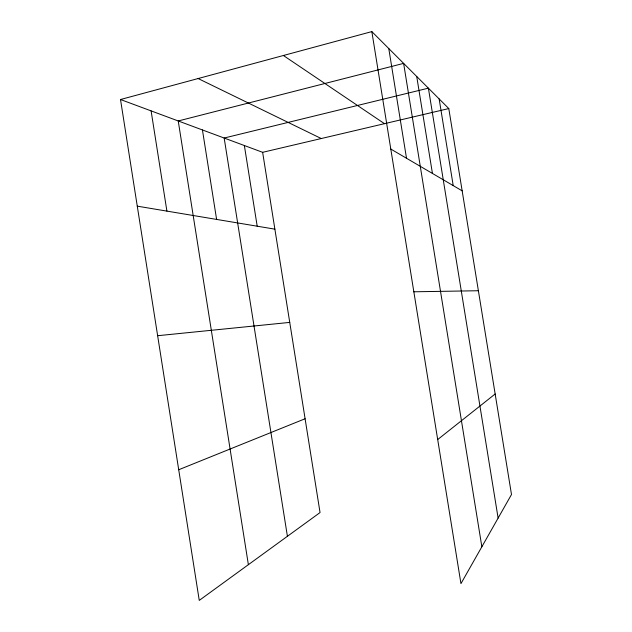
<?xml version="1.0" encoding="UTF-8"?>
<svg xmlns="http://www.w3.org/2000/svg" width="632" height="632" viewBox="0 0 632 632"><rect width="100%" height="100%" fill="white"/><g stroke="black" fill="none" stroke-linecap="round" stroke-linejoin="round"><path stroke-width="0.95" d="M437.692 439.548L495.164 393.981M178.714 469.75L305.09 418.755M120.507 99.516L262.635 152.32L320.045 512.56L199.254 600.4L120.507 99.516L371.837 31.6L448.791 108.562L511.493 494.516L460.949 583.628L371.837 31.6M262.635 152.32L448.791 108.562M157.637 335.711L289.74 322.399M413.842 291.794L478.392 290.736M137.27 206.158L274.88 229.155M198.124 78.542L321.253 138.542M390.797 149.057L462.166 190.848M283.397 55.498L384.477 123.675M439.145 98.908L453.215 185.611M498.119 518.09L428.393 88.156L224.17 138.029L287.41 536.292M416.725 76.496L432.438 173.445M481.853 546.767L403.619 63.382L178.232 120.965L248.376 564.676M388.775 48.538L406.51 158.261M244.363 145.534L257.2 226.201M202.438 129.955L216.61 219.415M151.103 110.884L166.911 211.112"/></g></svg>
